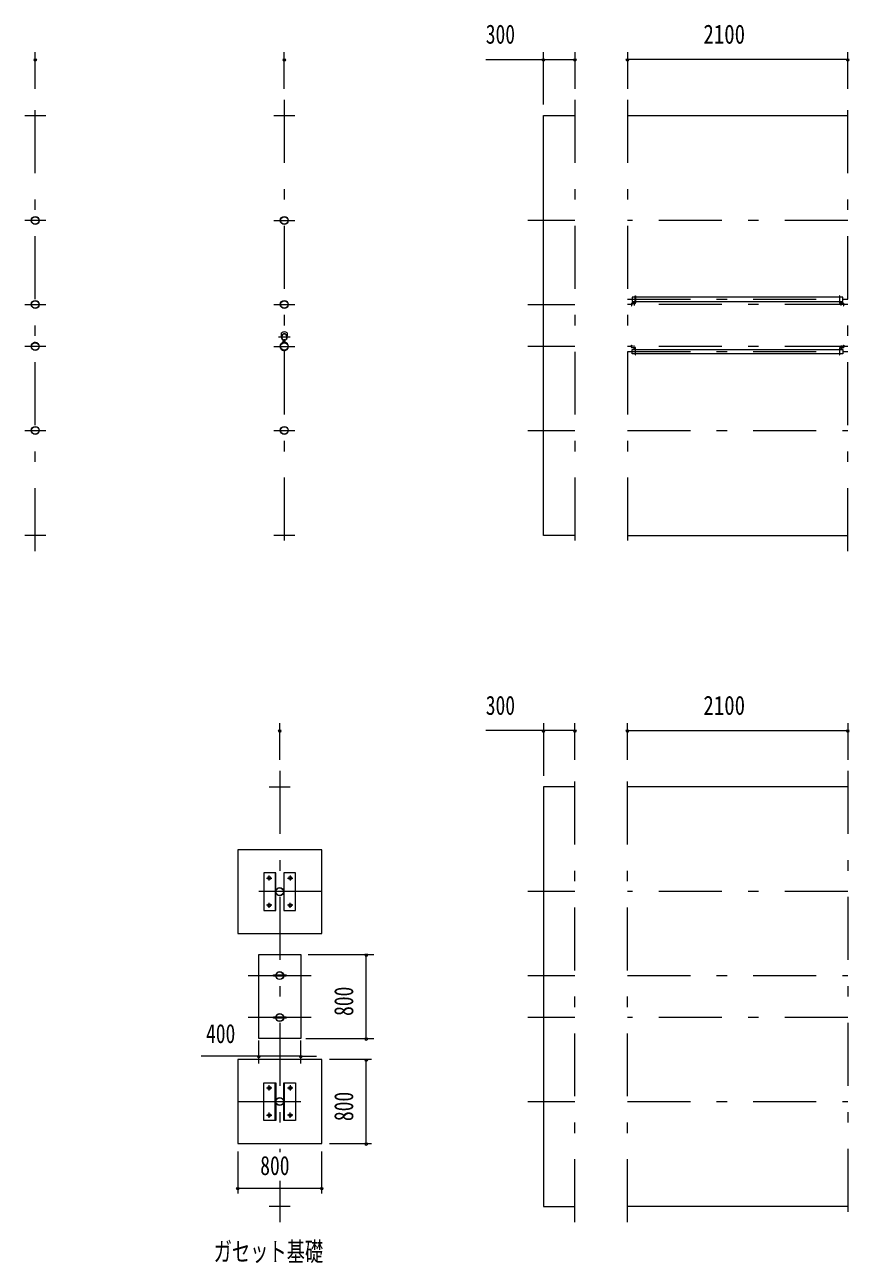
# Model space of a CAD drawing. Units: millimetres, scale not verified. Extents: x -32484 to 32484, y -14700 to 14700.
# Drawn here: x -27825 to -19968, y -11328 to 472 of the extents above; entities that cross this region are included whole.
import ezdxf
from ezdxf.enums import TextEntityAlignment as Align

# ---------------------------------------------------------------- set-up
doc = ezdxf.new("R2010")
doc.units = ezdxf.units.MM
doc.header["$LTSCALE"] = 50
doc.linetypes.add('USER3', pattern=[24, 12, -5, 2, -5])
for name, color, linetype, lineweight in [('0-2_1-0BOLD', 7, 'Continuous', 18), ('0-3_1-2CENTER', 3, 'USER3', 18), ('0-4_1-4THIN', 4, 'Continuous', 18), ('0-5_1-5DIM', 3, 'Continuous', 18)]:
    doc.layers.add(name, color=color, linetype=linetype, lineweight=lineweight)
doc.styles.add('ＭＳ ゴシック', font='')
doc.styles.get('ＭＳ ゴシック').set_extended_font_data('MS Gothic')

msp = doc.modelspace()

# ---------------------------------------------------------------- linework, layer by layer
at = {"layer": '0-2_1-0BOLD'}
for p, q in [((-27824.8, -392.46), (-27624.8, -392.46)), ((-25451.59, -392.46), (-25251.59, -392.46)), ((-22082.3, -392.46), (-19982.3, -392.46)), ((-20060.45, -2121.96), (-22004.15, -2121.96)), ((-22009.35, -2179.26), (-22038.95, -2179.26)), ((-22038.95, -2182.46), (-22009.35, -2182.46)), ((-22036.2, -2164.66), (-22007.35, -2164.66)), ((-22004.15, -2164.66), (-20060.45, -2164.66)), ((-20025.65, -2179.26), (-20055.25, -2179.26)), ((-20055.25, -2182.46), (-20025.65, -2182.46)), ((-25379.1, -2492.94), (-25379.1, -2463.13)), ((-25324.1, -2463.13), (-25324.1, -2492.94)), ((-25363.8, -2540.13), (-25362.8, -2539.13)), ((-25363.8, -2540.13), (-25363.8, -2544.13)), ((-25362.8, -2545.13), (-25363.8, -2544.13)), ((-25362.8, -2545.13), (-25362.8, -2539.13)), ((-25362.8, -2539.13), (-25361.7, -2539.13)), ((-25362.8, -2545.13), (-25361.7, -2545.13)), ((-25361.7, -2537.23), (-25361.19, -2536.36)), ((-25361.7, -2547.03), (-25361.7, -2537.23)), ((-25361.19, -2536.36), (-25356.7, -2536.36)), ((-25361.19, -2539.25), (-25356.7, -2539.25)), ((-25361.19, -2545.02), (-25356.7, -2545.02)), ((-25356.7, -2548.23), (-25356.7, -2536.03)), ((-25355.2, -2536.03), (-25356.7, -2536.03)), ((-25356.7, -2542.13), (-25355.2, -2540.63)), ((-25355.2, -2542.13), (-25356.7, -2543.63)), ((-25355.2, -2548.23), (-25356.7, -2548.23)), ((-25355.2, -2532.2), (-25355.2, -2551.97)), ((-25353.6, -2532.2), (-25353.6, -2551.97)), ((-25353.6, -2539.13), (-25349.6, -2539.13)), ((-25353.6, -2545.13), (-25349.6, -2545.13)), ((-25349.6, -2532.2), (-25349.6, -2551.97)), ((-25348, -2532.2), (-25348, -2551.97)), ((-25346.4, -2535.88), (-25348, -2535.88)), ((-25346.4, -2548.38), (-25348, -2548.38)), ((-25346.4, -2548.38), (-25346.4, -2535.88)), ((-25342.9, -2536.36), (-25346.4, -2536.36)), ((-25342.9, -2539.25), (-25346.4, -2539.25)), ((-25342.9, -2545.02), (-25346.4, -2545.02)), ((-25342.4, -2537.23), (-25342.9, -2536.36)), ((-25342.4, -2547.03), (-25342.4, -2537.23)), ((-22038.95, -2602.46), (-22009.35, -2602.46)), ((-22009.35, -2605.66), (-22038.95, -2605.66)), ((-22004.15, -2620.26), (-20060.45, -2620.26)), ((-20060.45, -2662.96), (-22004.15, -2662.96)), ((-20025.65, -2602.46), (-20055.25, -2602.46)), ((-20055.25, -2605.66), (-20025.65, -2605.66)), ((-27624.8, -4392.46), (-27824.8, -4392.46)), ((-25251.59, -4392.46), (-25451.59, -4392.46)), ((-22082.3, -4392.45), (-19982.3, -4392.45)), ((-25495.06, -6787.46), (-25295.06, -6787.46)), ((-19982.3, -6787.46), (-22082.3, -6787.46)), ((-25437.72, -7607.46), (-25437.72, -7967.46)), ((-25352.41, -7967.46), (-25352.41, -7607.46)), ((-25432.74, -8593.46), (-25455.06, -8593.46)), ((-25429.9, -8581.46), (-25360.23, -8581.46)), ((-25360.23, -8593.46), (-25429.9, -8593.46)), ((-25195.06, -8787.46), (-25195.06, -9187.46)), ((-25432.74, -8993.46), (-25455.06, -8993.46)), ((-25429.9, -8981.46), (-25360.23, -8981.46)), ((-25360.23, -8993.46), (-25429.9, -8993.46)), ((-25437.72, -9967.46), (-25437.72, -9607.46)), ((-25352.41, -9607.46), (-25352.41, -9967.46)), ((-25295.06, -10787.46), (-25495.06, -10787.46)), ((-19982.3, -10787.46), (-22082.3, -10787.46))]:
    msp.add_line(p, q, dxfattribs=at)
for points in [[(-22582.3, -4392.45), (-22882.3, -4392.45), (-22882.3, -392.46), (-22582.3, -392.46)], [(-22007.35, -2121.96), (-22036.2, -2121.96), (-22036.2, -2164.66)], [(-22007.35, -2177.26), (-22007.35, -2111.46), (-22004.15, -2111.46), (-22004.15, -2177.26)], [(-20057.25, -2177.26), (-20057.25, -2111.46), (-20060.45, -2111.46), (-20060.45, -2177.26)], [(-20057.25, -2164.66), (-20028.4, -2164.66), (-20028.4, -2121.96), (-20057.25, -2121.96)], [(-22044.15, -2184.46), (-22044.15, -2204.46), (-22040.95, -2204.46), (-22040.95, -2184.46)], [(-20023.65, -2184.46), (-20023.65, -2204.46), (-20020.45, -2204.46), (-20020.45, -2184.46)], [(-25361.7, -2547.03), (-25361.19, -2547.91), (-25356.7, -2547.91)], [(-25342.4, -2547.03), (-25342.9, -2547.91), (-25346.4, -2547.91)], [(-22044.15, -2600.46), (-22044.15, -2580.46), (-22040.95, -2580.46), (-22040.95, -2600.46)], [(-20023.65, -2600.46), (-20023.65, -2580.46), (-20020.45, -2580.46), (-20020.45, -2600.46)], [(-22007.35, -2662.96), (-22036.2, -2662.96), (-22036.2, -2620.26), (-22007.35, -2620.26)], [(-22007.35, -2607.66), (-22007.35, -2673.46), (-22004.15, -2673.46), (-22004.15, -2607.66)], [(-20060.45, -2607.66), (-20060.45, -2673.46), (-20057.25, -2673.46), (-20057.25, -2607.66)], [(-20057.25, -2620.26), (-20028.4, -2620.26), (-20028.4, -2662.96), (-20057.25, -2662.96)], [(-22582.3, -6787.46), (-22882.3, -6787.46), (-22882.3, -10787.46), (-22582.3, -10787.46)], [(-25595.06, -8787.46), (-25595.06, -8387.46), (-25195.06, -8387.46), (-25195.06, -8787.46)], [(-25455.06, -8593.46), (-25455.06, -8581.46), (-25432.74, -8581.46)], [(-25357.39, -8581.46), (-25335.06, -8581.46), (-25335.06, -8593.46), (-25357.39, -8593.46)], [(-25195.06, -9187.46), (-25595.06, -9187.46), (-25595.06, -8787.46)], [(-25455.06, -8993.46), (-25455.06, -8981.46), (-25432.74, -8981.46)], [(-25357.39, -8981.46), (-25335.06, -8981.46), (-25335.06, -8993.46), (-25357.39, -8993.46)]]:
    msp.add_lwpolyline(points, dxfattribs=at)
for points in [[(-24995.06, -8187.46), (-24995.06, -7387.46), (-25795.06, -7387.46), (-25795.06, -8187.46)], [(-25433.22, -7607.46), (-25545.21, -7607.46), (-25545.21, -7967.46), (-25433.22, -7967.46)], [(-25244.92, -7967.46), (-25244.92, -7607.46), (-25356.91, -7607.46), (-25356.91, -7967.46)], [(-24995.06, -10187.46), (-24995.06, -9387.46), (-25795.06, -9387.46), (-25795.06, -10187.46)], [(-25545.21, -9967.46), (-25545.21, -9607.46), (-25433.22, -9607.46), (-25433.22, -9967.46)], [(-25356.91, -9607.46), (-25244.92, -9607.46), (-25244.92, -9967.46), (-25356.91, -9967.46)]]:
    msp.add_lwpolyline(points, close=True, dxfattribs=at)
for centre, radius in [((-27724.8, -1392.46), 38.15), ((-27724.8, -1392.46), 35.35), ((-25351.59, -1392.46), 38.15), ((-25351.59, -1392.46), 35.35), ((-27724.8, -2192.46), 38.15), ((-27724.8, -2192.46), 35.35), ((-25351.59, -2192.46), 38.15), ((-25351.59, -2192.46), 35.35), ((-25351.6, -2471.11), 2.25), ((-27724.8, -2592.46), 38.15), ((-27724.79, -2592.46), 38.15), ((-27724.8, -2592.46), 35.35), ((-27724.79, -2592.46), 35.35), ((-27724.79, -2592.46), 35.35), ((-25351.6, -2592.46), 38.15), ((-25351.59, -2592.46), 38.15), ((-25351.6, -2592.46), 35.35), ((-25351.59, -2592.46), 35.35), ((-25351.59, -2592.46), 35.35), ((-25351.6, -2634.46), 2.25), ((-27724.8, -3392.46), 38.15), ((-27724.8, -3392.46), 35.35), ((-25351.59, -3392.46), 38.15), ((-25351.59, -3392.46), 35.35), ((-25495.06, -7657.46), 14.5), ((-25295.06, -7657.46), 14.5), ((-25395.06, -7787.46), 38.15), ((-25395.06, -7787.46), 35.35), ((-25495.06, -7917.46), 14.5), ((-25295.06, -7917.46), 14.5), ((-25395.06, -8587.46), 38.15), ((-25395.06, -8587.46), 35.35), ((-25395.06, -8987.46), 38.15), ((-25395.06, -8987.46), 35.35), ((-25495.06, -9657.46), 14.5), ((-25295.06, -9657.46), 14.5), ((-25395.06, -9787.46), 38.15), ((-25395.06, -9787.46), 35.35), ((-25495.06, -9917.46), 14.5), ((-25295.06, -9917.46), 14.5)]:
    msp.add_circle(centre, radius, dxfattribs=at)
for centre, radius, start, end in [((-22038.95, -2184.46), 5.2, 90, 180), ((-22038.95, -2184.46), 2, 90, 180), ((-22009.35, -2177.26), 2, 270, 0), ((-22009.35, -2177.26), 5.2, 270, 0), ((-20055.25, -2177.26), 5.2, 180, 270), ((-20055.25, -2177.26), 2, 180, 270), ((-20025.65, -2184.46), 5.2, 0, 90), ((-20025.65, -2184.46), 2, 0, 90), ((-25351.6, -2502.46), 29.1, 95.92893, 261.20939), ((-25351.6, -2498.63), 44.9, 52.23546, 127.76454), ((-25351.6, -2502.46), 27.5, 278.79061, 261.20939), ((-25351.6, -2519.86), 44.9, 109.58864, 127.76454), ((-25351.6, -2471.11), 3.85, 321.32902, 270), ((-25351.6, -2502.46), 29.1, 278.79061, 90), ((-25351.6, -2519.86), 44.9, 52.23546, 70.41136), ((-27724.79, -2592.46), 38.15, 43.27118, 125.40654), ((-25351.6, -2592.46), 39.75, 96.48156, 265.61812), ((-25351.59, -2592.46), 38.15, 43.27118, 125.40654), ((-25359.38, -2537.8), 2.32, 180, 218.54623), ((-25353.19, -2542.13), 8.51, 160.17088, 199.83133), ((-25359.38, -2546.46), 2.32, 141.46857, 180), ((-25356.2, -2551.97), 1, 276.48156, 0), ((-25356.2, -2532.2), 1, 0, 81.20939), ((-25356.2, -2551.97), 2.6, 276.48156, 0), ((-25356.2, -2532.2), 2.6, 0, 81.20939), ((-25351.6, -2592.46), 39.75, 270, 83.51844), ((-25347, -2532.2), 2.6, 98.79061, 180), ((-25347, -2551.97), 2.6, 180, 263.51844), ((-25347, -2532.2), 1, 98.79061, 180), ((-25347, -2551.97), 1, 180, 263.51844), ((-25344.71, -2537.8), 2.32, 321.45377, 0), ((-25350.91, -2542.13), 8.51, 340.16867, 19.82912), ((-25344.71, -2546.46), 2.32, 0, 38.53143), ((-25351.6, -2634.46), 3.85, 90, 37.92249), ((-22038.95, -2600.46), 5.2, 180, 270), ((-22038.95, -2600.46), 2, 180, 270), ((-22009.35, -2607.66), 5.2, 0, 90), ((-22009.35, -2607.66), 2, 0, 90), ((-20055.25, -2607.66), 5.2, 90, 180), ((-20055.25, -2607.66), 2, 90, 180), ((-20025.65, -2600.46), 2, 270, 0), ((-20025.65, -2600.46), 5.2, 270, 0)]:
    msp.add_arc(centre, radius, start, end, dxfattribs=at)
at = {"layer": '0-3_1-2CENTER'}
for p, q in [((-27724.8, -4542.46), (-27724.8, -242.46)), ((-25351.59, -242.46), (-25351.59, -4542.46)), ((-22582.3, -242.46), (-22582.3, -4542.46)), ((-22082.3, -242.46), (-22082.3, -4542.46)), ((-19982.3, -4542.46), (-19982.3, -242.46)), ((-27624.8, -1392.46), (-27824.8, -1392.46)), ((-25451.59, -1392.46), (-25251.59, -1392.46)), ((-22582.3, -1392.46), (-23032.3, -1392.46)), ((-19982.3, -1392.46), (-22082.3, -1392.46)), ((-27824.8, -2192.46), (-27624.8, -2192.46)), ((-25451.59, -2192.46), (-25251.6, -2192.46)), ((-23032.3, -2192.46), (-22582.3, -2192.46)), ((-22082.3, -2143.31), (-19982.3, -2143.31)), ((-19982.3, -2192.46), (-22082.3, -2192.46)), ((-22019.15, -2159.66), (-22019.15, -2201.46)), ((-20045.45, -2201.46), (-20045.45, -2159.66)), ((-25344.75, -2471.11), (-25358.45, -2471.11)), ((-27624.8, -2592.46), (-27824.8, -2592.46)), ((-25451.6, -2592.46), (-25251.6, -2592.46)), ((-25406.6, -2502.46), (-25296.6, -2502.46)), ((-25339.4, -2542.13), (-25366.8, -2542.13)), ((-22582.3, -2592.46), (-23032.3, -2592.46)), ((-19982.3, -2592.46), (-22082.3, -2592.46)), ((-22019.15, -2625.26), (-22019.15, -2583.46)), ((-20045.45, -2583.46), (-20045.45, -2625.26)), ((-25344.75, -2634.46), (-25358.45, -2634.46)), ((-22082.3, -2641.61), (-19982.3, -2641.61)), ((-27824.8, -3392.46), (-27624.8, -3392.46)), ((-25451.59, -3392.46), (-25251.6, -3392.46)), ((-23032.3, -3392.46), (-22582.3, -3392.46)), ((-22082.3, -3392.46), (-19982.3, -3392.46)), ((-25395.06, -6637.46), (-25395.06, -10269.59)), ((-22582.3, -10937.46), (-22582.3, -6637.46)), ((-22082.3, -10937.46), (-22082.3, -6637.46)), ((-19982.3, -6637.46), (-19982.3, -10937.46)), ((-25520.06, -7657.46), (-25470.07, -7657.46)), ((-25495.06, -7682.46), (-25495.06, -7632.46)), ((-25320.06, -7657.46), (-25270.06, -7657.46)), ((-25295.06, -7632.46), (-25295.06, -7682.46)), ((-24995.06, -7787.46), (-25795.06, -7787.46)), ((-22582.3, -7787.46), (-23032.3, -7787.46)), ((-19982.3, -7787.46), (-22082.3, -7787.46)), ((-25495.06, -7942.46), (-25495.06, -7892.46)), ((-25295.06, -7942.46), (-25295.06, -7892.46)), ((-25470.07, -7917.46), (-25520.06, -7917.46)), ((-25270.06, -7917.46), (-25320.06, -7917.46)), ((-25695.06, -8587.46), (-25095.06, -8587.46)), ((-23032.3, -8587.46), (-22582.3, -8587.46)), ((-22082.3, -8587.46), (-19982.3, -8587.46)), ((-25095.06, -8987.46), (-25695.06, -8987.46)), ((-22582.3, -8987.46), (-23032.3, -8987.46)), ((-19982.3, -8987.46), (-22082.3, -8987.46)), ((-25520.06, -9657.46), (-25470.07, -9657.46)), ((-25495.06, -9682.46), (-25495.06, -9632.46)), ((-25320.06, -9657.46), (-25270.06, -9657.46)), ((-25295.06, -9632.46), (-25295.06, -9682.46)), ((-25795.06, -9787.46), (-24995.06, -9787.46)), ((-23032.3, -9787.46), (-22582.3, -9787.46)), ((-22082.3, -9787.46), (-19982.3, -9787.46)), ((-25495.06, -9942.46), (-25495.06, -9892.46)), ((-25295.06, -9942.46), (-25295.06, -9892.46)), ((-25520.06, -9917.46), (-25470.07, -9917.46)), ((-25270.06, -9917.46), (-25320.06, -9917.46)), ((-25395.06, -10542.46), (-25395.06, -10937.46))]:
    msp.add_line(p, q, dxfattribs=at)
at = {"layer": '0-4_1-4THIN'}
for p, q in [((-25361.7, -2539.93), (-25363.6, -2539.93)), ((-25361.7, -2544.33), (-25363.6, -2544.33)), ((-25349.6, -2539.93), (-25353.6, -2539.93)), ((-25349.6, -2544.33), (-25353.6, -2544.33)), ((-25351.6, -2541.45), (-25351.6, -2548.95)), ((-25351.59, -2541.45), (-25351.59, -2548.95))]:
    msp.add_line(p, q, dxfattribs=at)
at = {"layer": '0-5_1-5DIM'}
for p, q in [((-27710.8, 142.54), (-27738.8, 142.54)), ((-27724.8, -137.46), (-27724.8, 212.54)), ((-25337.59, 142.54), (-25365.59, 142.54)), ((-25351.59, -137.46), (-25351.59, 212.54)), ((-23431.8, 142.54), (-22582.3, 142.54)), ((-22868.3, 142.54), (-22896.3, 142.54)), ((-22882.3, -287.46), (-22882.3, 212.55)), ((-22568.3, 142.54), (-22596.3, 142.54)), ((-22582.3, 212.55), (-22582.3, -137.46)), ((-22068.3, 142.54), (-22096.3, 142.54)), ((-22082.3, 212.55), (-22082.3, -137.46)), ((-19982.3, 142.54), (-22082.3, 142.54)), ((-19968.3, 142.54), (-19996.3, 142.54)), ((-19982.3, -137.46), (-19982.3, 212.55)), ((-25381.06, -6252.46), (-25409.06, -6252.46)), ((-25395.06, -6532.46), (-25395.06, -6182.46)), ((-22582.3, -6252.46), (-23431.8, -6252.46)), ((-22868.3, -6252.46), (-22896.3, -6252.46)), ((-22882.3, -6182.46), (-22882.3, -6682.46)), ((-22568.3, -6252.46), (-22596.3, -6252.46)), ((-22582.3, -6532.46), (-22582.3, -6182.46)), ((-22068.3, -6252.46), (-22096.3, -6252.46)), ((-22082.3, -6532.46), (-22082.3, -6182.46)), ((-22082.3, -6252.46), (-19982.3, -6252.46)), ((-19968.3, -6252.46), (-19996.3, -6252.46)), ((-19982.3, -6182.46), (-19982.3, -6532.46)), ((-25125.06, -8387.46), (-24500.06, -8387.46)), ((-24556.06, -8387.46), (-24584.06, -8387.46)), ((-24570.06, -9187.46), (-24570.06, -8387.46)), ((-25145.06, -9187.46), (-24500.06, -9187.46)), ((-24556.06, -9187.46), (-24584.06, -9187.46)), ((-25595.06, -9425.12), (-25595.06, -9206.2)), ((-25195.06, -9425.12), (-25195.06, -9206.2)), ((-25595.06, -9355.12), (-26144.56, -9355.12)), ((-25581.06, -9355.12), (-25609.06, -9355.12)), ((-25195.06, -9355.12), (-25595.06, -9355.12)), ((-25181.06, -9355.12), (-25209.06, -9355.12)), ((-25195.06, -9355.12), (-25046.16, -9355.12)), ((-24520.06, -9387.46), (-24920.06, -9387.46)), ((-24556.07, -9387.46), (-24584.07, -9387.46)), ((-24570.07, -10187.46), (-24570.07, -9387.46)), ((-25795.06, -10262.46), (-25795.06, -10662.46)), ((-24995.06, -10662.46), (-24995.06, -10262.46)), ((-24920.06, -10187.46), (-24520.06, -10187.46)), ((-24556.07, -10187.46), (-24584.07, -10187.46)), ((-25781.06, -10612.46), (-25809.06, -10612.46)), ((-25795.06, -10612.46), (-24995.06, -10612.46)), ((-24981.06, -10612.46), (-25009.06, -10612.46))]:
    msp.add_line(p, q, dxfattribs=at)
for centre in [(-27724.8, 142.54), (-25351.59, 142.54), (-22882.3, 142.54), (-22582.3, 142.54), (-22082.3, 142.54), (-19982.3, 142.54), (-25395.06, -6252.46), (-22882.3, -6252.46), (-22582.3, -6252.46), (-22082.3, -6252.46), (-19982.3, -6252.46), (-24570.06, -8387.46), (-24570.06, -9187.46), (-25595.06, -9355.12), (-25195.06, -9355.12), (-24570.07, -9387.46), (-24570.07, -10187.46), (-25795.06, -10612.46), (-24995.06, -10612.46)]:
    msp.add_arc(centre, 14, 180, 0, dxfattribs=at)

# ---------------------------------------------------------------- texts
at = {"layer": '0-5_1-5DIM', "color": 7, "style": 'ＭＳ ゴシック'}
for s, width, p in [('300', 0.75, (-23431.8, 237.41)), ('2100', 0.8, (-21357.8, 237.41)), ('300', 0.75, (-23431.8, -6157.59)), ('2100', 0.8, (-21357.8, -6157.59)), ('400', 0.75, (-26097.49, -9285.12)), ('800', 0.75, (-25581.06, -10542.46)), ('ガセット基礎', 0.7, (-26025.06, -11362.59))]:
    msp.add_text(s, height=182.3, dxfattribs=dict(at, width=width)).set_placement(p, align=Align.BOTTOM_LEFT)
at = {"layer": '0-5_1-5DIM', "color": 7, "style": 'ＭＳ ゴシック', "width": 0.75}
for p in [(-24640.06, -8971.43), (-24640.06, -9973.46)]:
    msp.add_text('800', height=182.3, rotation=90, dxfattribs=at).set_placement(p, align=Align.BOTTOM_LEFT)

doc.saveas('drawing.dxf')
